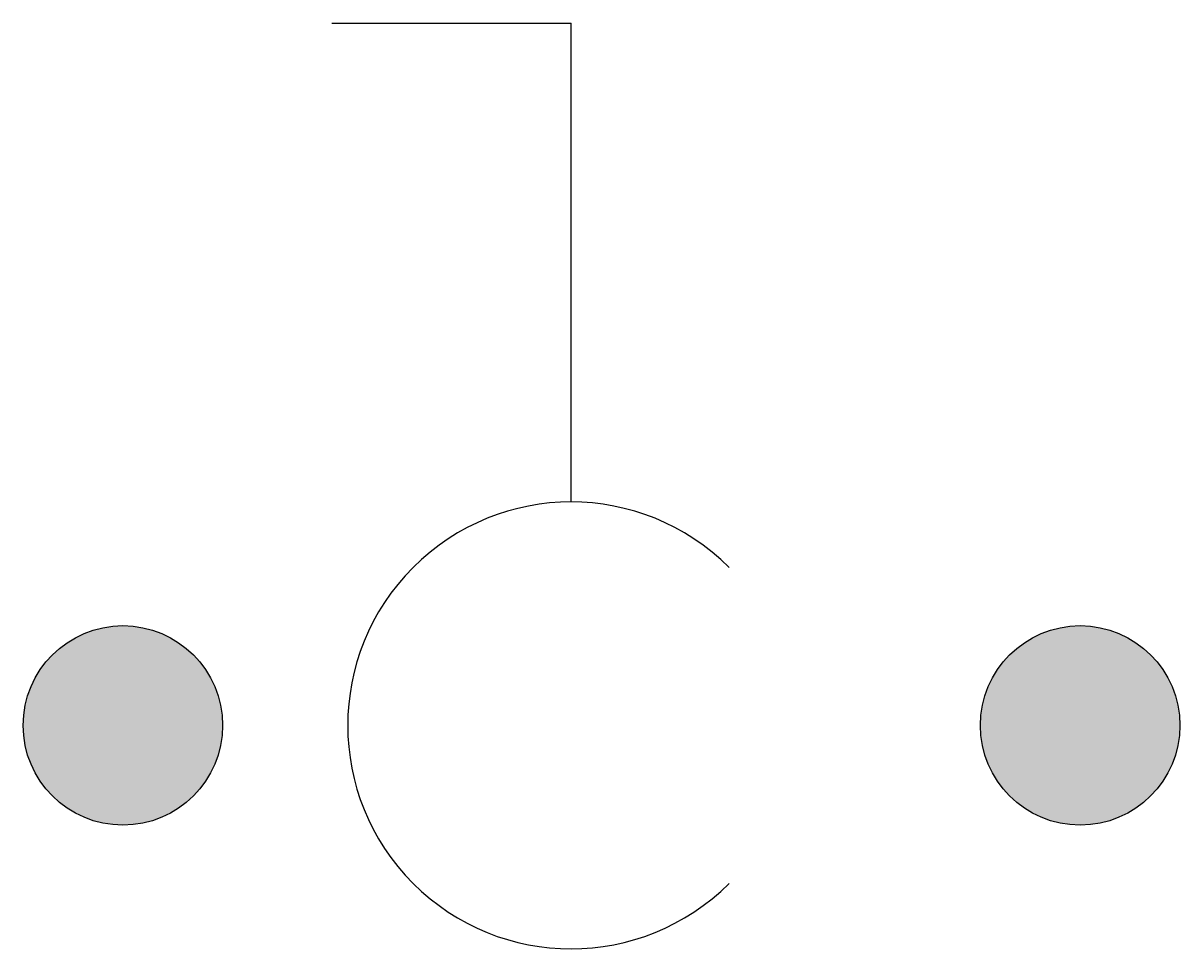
# Model space of a CAD drawing. Header units: millimetres. Extents: x -10152.189 to -10151.827, y 53.808 to 54.098.
import ezdxf

# ---------------------------------------------------------------- set-up
doc = ezdxf.new("R2010")
doc.units = ezdxf.units.MM
doc.header["$LTSCALE"] = 10
doc.layers.add('tub_bloqueios', color=2, linetype='Continuous')

msp = doc.modelspace()

# ---------------------------------------------------------------- hatches: boundary and pattern name
at = {"layer": 'tub_bloqueios'}
h = msp.add_hatch(color=1, dxfattribs=at)
edge = h.paths.add_edge_path()
edge.add_arc((-10152.15783, 53.87819), 0.03125, 0, 360)
h = msp.add_hatch(color=1, dxfattribs=at)
edge = h.paths.add_edge_path()
edge.add_arc((-10151.85783, 53.87819), 0.03125, 0, 360)

# ---------------------------------------------------------------- linework, layer by layer
for p in [(-10152.09237, 54.09819), (-10152.01737, 53.94819)]:
    msp.add_line(p, (-10152.01737, 54.09819), dxfattribs=at)
for centre in [(-10152.15783, 53.87819), (-10151.85783, 53.87819)]:
    msp.add_circle(centre, 0.03125, dxfattribs=at)
msp.add_arc((-10152.01737, 53.87819), 0.07, 45, 315, dxfattribs=at)

doc.saveas('drawing.dxf')
